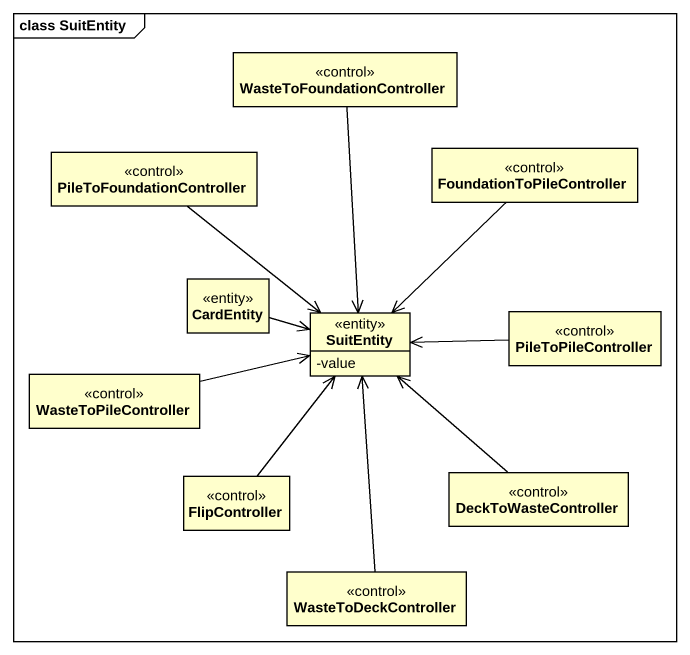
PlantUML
@startuml
mainframe class SuitEntity
hide circle
hide empty members
skinparam classAttributeIconSize 0
class WasteToFoundationController <<control>>
class PileToFoundationController <<control>>
class FoundationToPileController <<control>>
class CardEntity <<entity>>
class SuitEntity <<entity>> {
  -value
}
class PileToPileController <<control>>
class WasteToPileController <<control>>
class FlipController <<control>>
class DeckToWasteController <<control>>
class WasteToDeckController <<control>>
WasteToFoundationController --> SuitEntity
PileToFoundationController --> SuitEntity
FoundationToPileController --> SuitEntity
CardEntity -right-> SuitEntity
SuitEntity -left- CardEntity
PileToPileController -left-> SuitEntity
WasteToPileController -right-> SuitEntity
FlipController -up-> SuitEntity
DeckToWasteController -up-> SuitEntity
WasteToDeckController -up-> SuitEntity
@enduml
